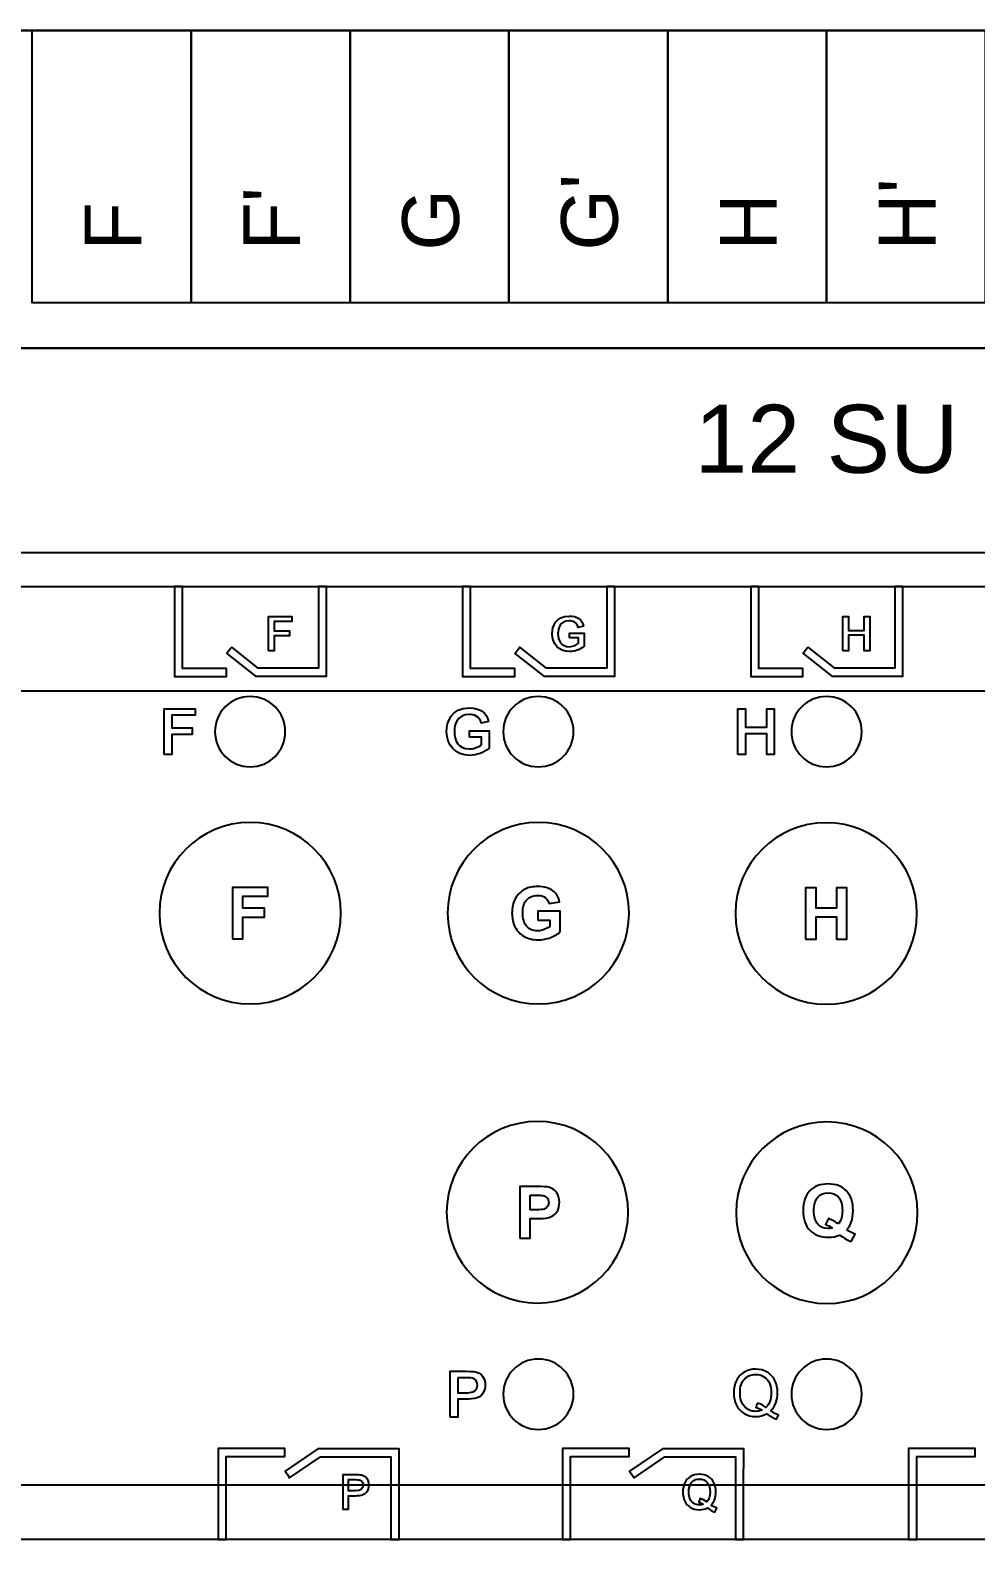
# Model space of a CAD drawing. Header units: millimetres. Extents: x 2151 to 5908, y -441 to 3322.
# Drawn here: x 3274.9 to 3316.6, y 1910.3 to 1977.5 of the extents above; entities that cross this region are included whole.
import ezdxf
from ezdxf.enums import TextEntityAlignment as Align

# ---------------------------------------------------------------- set-up
doc = ezdxf.new("R2010")
doc.units = ezdxf.units.MM
doc.layers.add('2DE_OBJ_Eti-Apparatus', color=7, linetype='Continuous', lineweight=25)
for name, color, linetype in [('Beschriftung', 7, 'Continuous'), ('Gehäuse', 7, 'Continuous'), ('Klemmen', 7, 'Continuous')]:
    doc.layers.add(name, color=color, linetype=linetype)
doc.styles.add('ARIAL', font='arial.ttf')
doc.styles.add('CP_ATTR', font='ARIAL.TTF')
doc.styles.get("Standard").update_dxf_attribs({"font": 'ARIAL.TTF'})

# ---------------------------------------------------------------- blocks, each defined once
blk = doc.blocks.new('2de_eti_9_4352_5ex0yz5')
at = {"linetype": 'Continuous'}
for p, q in [((716, 35), (0, 35)), ((716, 0), (0, 0))]:
    blk.add_line(p, q, dxfattribs=at)
at = {"linetype": 'ByBlock', "style": 'CP_ATTR', "flags": 9}
for tag, p in [('CURRENT', (0, 5)), ('LINK', (0, 5)), ('CHARACTER', (0, 5)), ('POWER', (0, 5)), ('ORDER-NO', (0, 5)), ('PRODUCT-TYPE', (0, 5)), ('ARTICLE', (0, 5)), ('GROUP', (0, 5)), ('NUMBER', (0, 5)), ('NAME', (0, 5)), ('EL-STATUS', (0, 4.999)), ('FUNCTION', (0, 4.999)), ('ARTICLE-2', (0, 4.999)), ('ARTICLE-1', (0, 4.999)), ('VOLTAGE', (0, 4.999)), ('PRODUCER', (0, 4.999)), ('WEIGHT', (0.001, 5)), ('IP', (0.001, 5)), ('OTHER', (0.001, 5))]:
    blk.add_attdef(tag, text='', height=0.00005, dxfattribs=at).set_placement(p, align=Align.MIDDLE_LEFT)
blk = doc.blocks.new('Gehäuse_12_TE1')
at = {"layer": 'Gehäuse'}
for p, q in [((0, 77), (216, 77)), ((0, 68), (216, 68))]:
    blk.add_line(p, q, dxfattribs=at)
for points in [[(0, 0), (216, 0), (216, 91), (0, 91)], [(72, 91), (144, 91), (144, 77), (72, 77)], [(2.5, 66.5), (213.5, 66.5), (213.5, 24.5), (2.5, 24.5)]]:
    blk.add_lwpolyline(points, close=True, dxfattribs=at)
at = {"layer": 'Gehäuse', "insert": (108, 72.986), "char_height": 3, "attachment_point": 5}
blk.add_mtext_dynamic_manual_height_columns('12 SU', width=11.12522, gutter_width=25.4, heights=[0], dxfattribs=at)
blk = doc.blocks.new('*U101')
at = {"layer": 'Klemmen'}
for points in [[(-35, 0), (-28, 0), (-28, -12), (-35, -12)], [(-28, 0), (-21, 0), (-21, -12), (-28, -12)], [(-21, 0), (-14, 0), (-14, -12), (-21, -12)], [(-14, 0), (-7, 0), (-7, -12), (-14, -12)], [(-7, 0), (0, 0), (0, -12), (-7, -12)], [(0, 0), (7, 0), (7, -12), (0, -12)], [(7, 0), (14, 0), (14, -12), (7, -12)], [(14, 0), (21, 0), (21, -12), (14, -12)], [(21, 0), (28, 0), (28, -12), (21, -12)], [(28, 0), (35, 0), (35, -12), (28, -12)]]:
    blk.add_lwpolyline(points, close=True, dxfattribs=at)
at = {"layer": 'Klemmen', "style": 'ARIAL'}
for tag, p in [('10', (32.8, -9.7)), ('1', (-30.2, -9.7)), ('2', (-23.2, -9.7)), ('3', (-16.2, -9.7)), ('4', (-9.2, -9.7)), ('5', (-2.2, -9.7)), ('6', (4.8, -9.7)), ('7', (11.8, -9.7)), ('8', (18.8, -9.7)), ('9', (25.8, -9.7))]:
    blk.add_attdef(tag, p, '', height=2.5, rotation=90, dxfattribs=at)
blk = doc.blocks.new('AKS-2416.03')
at = {"layer": 'Beschriftung'}
for points, knots in [([(79.2615, 66.5), (79.2615, 66.5), (79.6145, 66.5), (79.6145, 66.5), (79.6145, 66.5), (79.6145, 66.5), (79.6145, 62.8807), (79.6145, 62.8807), (79.6145, 62.8807), (79.6145, 62.8807), (81.5606, 62.8807), (81.5606, 62.8807), (81.5606, 62.8807), (81.5606, 62.8807), (81.5606, 62.5279), (81.5606, 62.5279), (81.5606, 62.5279), (81.5606, 62.5279), (79.2615, 62.5279), (79.2615, 62.5279), (79.2615, 62.5279), (79.2615, 62.5279), (79.2615, 66.5), (79.2615, 66.5)], [0, 0, 0, 0, 0.1428571, 0.1428571, 0.1428571, 0.1428572, 0.2857143, 0.2857143, 0.2857143, 0.2857143, 0.4285714, 0.4285714, 0.4285714, 0.4285714, 0.5714286, 0.5714286, 0.5714286, 0.5714286, 0.7142857, 0.7142857, 0.7142857, 0.7142857, 1, 1, 1, 1]), ([(85.6115, 66.5), (85.6115, 66.5), (85.9645, 66.5), (85.9645, 66.5), (85.9645, 66.5), (85.9645, 66.5), (85.9645, 62.5463), (85.9645, 62.5463), (85.9645, 62.5463), (85.9645, 62.5463), (82.8368, 62.5463), (82.8368, 62.5463), (82.8368, 62.5463), (82.8368, 62.5463), (81.5694, 63.541), (81.5694, 63.541), (81.5694, 63.541), (81.5694, 63.541), (81.7872, 63.818), (81.7872, 63.818), (81.7872, 63.818), (81.7872, 63.818), (82.958, 62.8991), (82.958, 62.8991), (82.958, 62.8991), (82.958, 62.8991), (85.6115, 62.8991), (85.6115, 62.8991), (85.6115, 62.8991), (85.6115, 62.8991), (85.6115, 66.5), (85.6115, 66.5)], [0, 0, 0, 0, 0.1111111, 0.1111111, 0.1111111, 0.1111111, 0.2222222, 0.2222222, 0.2222222, 0.2222222, 0.3333333, 0.3333333, 0.3333333, 0.3333333, 0.4444444, 0.4444444, 0.4444444, 0.4444445, 0.5555556, 0.5555556, 0.5555556, 0.5555556, 0.6666667, 0.6666667, 0.6666667, 0.6666667, 0.7777778, 0.7777778, 0.7777778, 0.7777778, 1, 1, 1, 1]), ([(91.961, 66.5), (91.961, 66.5), (92.314, 66.5), (92.314, 66.5), (92.314, 66.5), (92.314, 66.5), (92.314, 62.8807), (92.314, 62.8807), (92.314, 62.8807), (92.314, 62.8807), (94.2601, 62.8807), (94.2601, 62.8807), (94.2601, 62.8807), (94.2601, 62.8807), (94.2601, 62.5279), (94.2601, 62.5279), (94.2601, 62.5279), (94.2601, 62.5279), (91.961, 62.5279), (91.961, 62.5279), (91.961, 62.5279), (91.961, 62.5279), (91.961, 66.5), (91.961, 66.5)], [0, 0, 0, 0, 0.1428571, 0.1428571, 0.1428571, 0.1428572, 0.2857143, 0.2857143, 0.2857143, 0.2857143, 0.4285714, 0.4285714, 0.4285714, 0.4285714, 0.5714286, 0.5714286, 0.5714286, 0.5714286, 0.7142857, 0.7142857, 0.7142857, 0.7142857, 1, 1, 1, 1]), ([(98.311, 66.5), (98.311, 66.5), (98.664, 66.5), (98.664, 66.5), (98.664, 66.5), (98.664, 66.5), (98.664, 62.5463), (98.664, 62.5463), (98.664, 62.5463), (98.664, 62.5463), (95.5363, 62.5463), (95.5363, 62.5463), (95.5363, 62.5463), (95.5363, 62.5463), (94.2689, 63.541), (94.2689, 63.541), (94.2689, 63.541), (94.2689, 63.541), (94.4867, 63.818), (94.4867, 63.818), (94.4867, 63.818), (94.4867, 63.818), (95.6575, 62.8991), (95.6575, 62.8991), (95.6575, 62.8991), (95.6575, 62.8991), (98.311, 62.8991), (98.311, 62.8991), (98.311, 62.8991), (98.311, 62.8991), (98.311, 66.5), (98.311, 66.5)], [0, 0, 0, 0, 0.1111111, 0.1111111, 0.1111111, 0.1111111, 0.2222222, 0.2222222, 0.2222222, 0.2222222, 0.3333333, 0.3333333, 0.3333333, 0.3333333, 0.4444444, 0.4444444, 0.4444444, 0.4444445, 0.5555556, 0.5555556, 0.5555556, 0.5555556, 0.6666667, 0.6666667, 0.6666667, 0.6666667, 0.7777778, 0.7777778, 0.7777778, 0.7777778, 1, 1, 1, 1]), ([(104.6602, 66.5), (104.6602, 66.5), (105.0132, 66.5), (105.0132, 66.5), (105.0132, 66.5), (105.0132, 66.5), (105.0132, 62.8807), (105.0132, 62.8807), (105.0132, 62.8807), (105.0132, 62.8807), (106.9593, 62.8807), (106.9593, 62.8807), (106.9593, 62.8807), (106.9593, 62.8807), (106.9593, 62.5279), (106.9593, 62.5279), (106.9593, 62.5279), (106.9593, 62.5279), (104.6602, 62.5279), (104.6602, 62.5279), (104.6602, 62.5279), (104.6602, 62.5279), (104.6602, 66.5), (104.6602, 66.5)], [0, 0, 0, 0, 0.1428571, 0.1428571, 0.1428571, 0.1428572, 0.2857143, 0.2857143, 0.2857143, 0.2857143, 0.4285714, 0.4285714, 0.4285714, 0.4285714, 0.5714286, 0.5714286, 0.5714286, 0.5714286, 0.7142857, 0.7142857, 0.7142857, 0.7142857, 1, 1, 1, 1]), ([(111.0102, 66.5), (111.0102, 66.5), (111.3632, 66.5), (111.3632, 66.5), (111.3632, 66.5), (111.3632, 66.5), (111.3632, 62.5463), (111.3632, 62.5463), (111.3632, 62.5463), (111.3632, 62.5463), (108.2355, 62.5463), (108.2355, 62.5463), (108.2355, 62.5463), (108.2355, 62.5463), (106.9681, 63.541), (106.9681, 63.541), (106.9681, 63.541), (106.9681, 63.541), (107.1859, 63.818), (107.1859, 63.818), (107.1859, 63.818), (107.1859, 63.818), (108.3567, 62.8991), (108.3567, 62.8991), (108.3567, 62.8991), (108.3567, 62.8991), (111.0102, 62.8991), (111.0102, 62.8991), (111.0102, 62.8991), (111.0102, 62.8991), (111.0102, 66.5), (111.0102, 66.5)], [0, 0, 0, 0, 0.1111111, 0.1111111, 0.1111111, 0.1111111, 0.2222222, 0.2222222, 0.2222222, 0.2222222, 0.3333333, 0.3333333, 0.3333333, 0.3333333, 0.4444444, 0.4444444, 0.4444444, 0.4444445, 0.5555556, 0.5555556, 0.5555556, 0.5555556, 0.6666667, 0.6666667, 0.6666667, 0.6666667, 0.7777778, 0.7777778, 0.7777778, 0.7777778, 1, 1, 1, 1]), ([(83.403, 63.6564), (83.403, 63.6564), (83.6527, 63.6564), (83.6527, 63.6564), (83.6527, 63.6564), (83.6527, 63.6564), (83.6527, 64.3252), (83.6527, 64.3252), (83.6527, 64.3252), (83.6527, 64.3252), (84.328, 64.3252), (84.328, 64.3252), (84.328, 64.3252), (84.328, 64.3252), (84.328, 64.539), (84.328, 64.539), (84.328, 64.539), (84.328, 64.539), (83.6527, 64.539), (83.6527, 64.539), (83.6527, 64.539), (83.6527, 64.539), (83.6527, 64.9581), (83.6527, 64.9581), (83.6527, 64.9581), (83.6527, 64.9581), (84.4338, 64.9581), (84.4338, 64.9581), (84.4338, 64.9581), (84.4338, 64.9581), (84.4338, 65.1719), (84.4338, 65.1719), (84.4338, 65.1719), (84.4338, 65.1719), (83.403, 65.1719), (83.403, 65.1719), (83.403, 65.1719), (83.403, 65.1719), (83.403, 63.6564), (83.403, 63.6564)], [0, 0, 0, 0, 0.0909091, 0.0909091, 0.0909091, 0.0909091, 0.1818182, 0.1818182, 0.1818182, 0.1818182, 0.2727273, 0.2727273, 0.2727273, 0.2727273, 0.3636364, 0.3636364, 0.3636364, 0.3636364, 0.4545455, 0.4545455, 0.4545455, 0.4545455, 0.5454545, 0.5454545, 0.5454545, 0.5454546, 0.6363636, 0.6363636, 0.6363636, 0.6363636, 0.7272727, 0.7272727, 0.7272727, 0.7272727, 0.8181818, 0.8181818, 0.8181818, 0.8181818, 1, 1, 1, 1]), ([(96.6653, 64.2323), (96.6653, 64.2323), (97.0654, 64.2323), (97.0654, 64.2323), (97.0654, 64.2323), (97.0654, 64.2323), (97.0654, 63.9931), (97.0654, 63.9931), (97.0654, 63.9931), (97.0209, 63.9465), (96.8579, 63.8449), (96.6611, 63.8449), (96.6611, 63.8449), (96.3034, 63.8449), (96.1637, 64.1074), (96.1637, 64.4355), (96.1637, 64.4355), (96.1637, 64.6451), (96.2547, 64.9837), (96.659, 64.9837), (96.659, 64.9837), (96.805, 64.9837), (96.9892, 64.9329), (97.0548, 64.698), (97.0548, 64.698), (97.0548, 64.698), (97.294, 64.7509), (97.294, 64.7509), (97.294, 64.7509), (97.2241, 65.0493), (97.0104, 65.1975), (96.659, 65.1975), (96.659, 65.1975), (96.0684, 65.1975), (95.9076, 64.7318), (95.9076, 64.4122), (95.9076, 64.4122), (95.9076, 63.9614), (96.1912, 63.6308), (96.6717, 63.6308), (96.6717, 63.6308), (96.9066, 63.6308), (97.1352, 63.7158), (97.3152, 63.8661), (97.3152, 63.8661), (97.3152, 63.8661), (97.3152, 64.4461), (97.3152, 64.4461), (97.3152, 64.4461), (97.3152, 64.4461), (96.6653, 64.4461), (96.6653, 64.4461), (96.6653, 64.4461), (96.6653, 64.4461), (96.6653, 64.2323), (96.6653, 64.2323)], [0, 0, 0, 0, 0.0666667, 0.0666667, 0.0666667, 0.0666667, 0.1333333, 0.1333333, 0.1333333, 0.1333333, 0.2, 0.2, 0.2, 0.2, 0.2666667, 0.2666667, 0.2666667, 0.2666667, 0.3333333, 0.3333333, 0.3333333, 0.3333333, 0.4, 0.4, 0.4, 0.4, 0.4666667, 0.4666667, 0.4666667, 0.4666667, 0.5333333, 0.5333333, 0.5333333, 0.5333333, 0.6, 0.6, 0.6, 0.6, 0.6666667, 0.6666667, 0.6666667, 0.6666667, 0.7333333, 0.7333333, 0.7333333, 0.7333333, 0.8, 0.8, 0.8, 0.8, 0.8666667, 0.8666667, 0.8666667, 0.8666667, 1, 1, 1, 1]), ([(108.7124, 63.6564), (108.7124, 63.6564), (108.9621, 63.6564), (108.9621, 63.6564), (108.9621, 63.6564), (108.9621, 63.6564), (108.9621, 64.3464), (108.9621, 64.3464), (108.9621, 64.3464), (108.9621, 64.3464), (109.6628, 64.3464), (109.6628, 64.3464), (109.6628, 64.3464), (109.6628, 64.3464), (109.6628, 63.6564), (109.6628, 63.6564), (109.6628, 63.6564), (109.6628, 63.6564), (109.9125, 63.6564), (109.9125, 63.6564), (109.9125, 63.6564), (109.9125, 63.6564), (109.9125, 65.1719), (109.9125, 65.1719), (109.9125, 65.1719), (109.9125, 65.1719), (109.6628, 65.1719), (109.6628, 65.1719), (109.6628, 65.1719), (109.6628, 65.1719), (109.6628, 64.5602), (109.6628, 64.5602), (109.6628, 64.5602), (109.6628, 64.5602), (108.9621, 64.5602), (108.9621, 64.5602), (108.9621, 64.5602), (108.9621, 64.5602), (108.9621, 65.1719), (108.9621, 65.1719), (108.9621, 65.1719), (108.9621, 65.1719), (108.7124, 65.1719), (108.7124, 65.1719), (108.7124, 65.1719), (108.7124, 65.1719), (108.7124, 63.6564), (108.7124, 63.6564)], [0, 0, 0, 0, 0.0769231, 0.0769231, 0.0769231, 0.0769231, 0.1538462, 0.1538462, 0.1538462, 0.1538462, 0.2307692, 0.2307692, 0.2307692, 0.2307692, 0.3076923, 0.3076923, 0.3076923, 0.3076923, 0.3846154, 0.3846154, 0.3846154, 0.3846154, 0.4615385, 0.4615385, 0.4615385, 0.4615385, 0.5384615, 0.5384615, 0.5384615, 0.5384615, 0.6153846, 0.6153846, 0.6153846, 0.6153846, 0.6923077, 0.6923077, 0.6923077, 0.6923077, 0.7692308, 0.7692308, 0.7692308, 0.7692308, 0.8461538, 0.8461538, 0.8461538, 0.8461539, 1, 1, 1, 1]), ([(82.599, 61.6505), (83.4548, 61.6505), (84.149, 60.9564), (84.149, 60.1005), (84.149, 60.1005), (84.149, 59.2446), (83.4548, 58.5505), (82.599, 58.5505), (82.599, 58.5505), (81.7432, 58.5505), (81.049, 59.2446), (81.049, 60.1005), (81.049, 60.1005), (81.049, 60.9564), (81.7432, 61.6505), (82.599, 61.6505)], [0, 0, 0, 0, 0.2, 0.2, 0.2, 0.2, 0.4, 0.4, 0.4, 0.4, 0.6, 0.6, 0.6, 0.6, 1, 1, 1, 1]), ([(95.299, 61.6505), (96.1548, 61.6505), (96.849, 60.9564), (96.849, 60.1005), (96.849, 60.1005), (96.849, 59.2446), (96.1548, 58.5505), (95.299, 58.5505), (95.299, 58.5505), (94.4432, 58.5505), (93.749, 59.2446), (93.749, 60.1005), (93.749, 60.1005), (93.749, 60.9564), (94.4432, 61.6505), (95.299, 61.6505)], [0, 0, 0, 0, 0.2, 0.2, 0.2, 0.2, 0.4, 0.4, 0.4, 0.4, 0.6, 0.6, 0.6, 0.6, 1, 1, 1, 1]), ([(108, 61.6505), (108.8558, 61.6505), (109.55, 60.9564), (109.55, 60.1005), (109.55, 60.1005), (109.55, 59.2446), (108.8558, 58.5505), (108, 58.5505), (108, 58.5505), (107.1442, 58.5505), (106.45, 59.2446), (106.45, 60.1005), (106.45, 60.1005), (106.45, 60.9564), (107.1442, 61.6505), (108, 61.6505)], [0, 0, 0, 0, 0.2, 0.2, 0.2, 0.2, 0.4, 0.4, 0.4, 0.4, 0.6, 0.6, 0.6, 0.6, 1, 1, 1, 1]), ([(78.8078, 59.0901), (78.8078, 59.0901), (79.1408, 59.0901), (79.1408, 59.0901), (79.1408, 59.0901), (79.1408, 59.0901), (79.1408, 59.9819), (79.1408, 59.9819), (79.1408, 59.9819), (79.1408, 59.9819), (80.0411, 59.9819), (80.0411, 59.9819), (80.0411, 59.9819), (80.0411, 59.9819), (80.0411, 60.2669), (80.0411, 60.2669), (80.0411, 60.2669), (80.0411, 60.2669), (79.1408, 60.2669), (79.1408, 60.2669), (79.1408, 60.2669), (79.1408, 60.2669), (79.1408, 60.8257), (79.1408, 60.8257), (79.1408, 60.8257), (79.1408, 60.8257), (80.1822, 60.8257), (80.1822, 60.8257), (80.1822, 60.8257), (80.1822, 60.8257), (80.1822, 61.1108), (80.1822, 61.1108), (80.1822, 61.1108), (80.1822, 61.1108), (78.8078, 61.1108), (78.8078, 61.1108), (78.8078, 61.1108), (78.8078, 61.1108), (78.8078, 59.0901), (78.8078, 59.0901)], [0, 0, 0, 0, 0.0909091, 0.0909091, 0.0909091, 0.0909091, 0.1818182, 0.1818182, 0.1818182, 0.1818182, 0.2727273, 0.2727273, 0.2727273, 0.2727273, 0.3636364, 0.3636364, 0.3636364, 0.3636364, 0.4545455, 0.4545455, 0.4545455, 0.4545455, 0.5454545, 0.5454545, 0.5454545, 0.5454546, 0.6363636, 0.6363636, 0.6363636, 0.6363636, 0.7272727, 0.7272727, 0.7272727, 0.7272727, 0.8181818, 0.8181818, 0.8181818, 0.8181818, 1, 1, 1, 1]), ([(92.267, 59.858), (92.267, 59.858), (92.8004, 59.858), (92.8004, 59.858), (92.8004, 59.858), (92.8004, 59.858), (92.8004, 59.5391), (92.8004, 59.5391), (92.8004, 59.5391), (92.7411, 59.477), (92.5238, 59.3415), (92.2613, 59.3415), (92.2613, 59.3415), (91.7844, 59.3415), (91.5981, 59.6915), (91.5981, 60.1289), (91.5981, 60.1289), (91.5981, 60.4083), (91.7195, 60.8599), (92.2585, 60.8599), (92.2585, 60.8599), (92.4532, 60.8599), (92.6988, 60.7922), (92.7863, 60.4789), (92.7863, 60.4789), (92.7863, 60.4789), (93.1052, 60.5494), (93.1052, 60.5494), (93.1052, 60.5494), (93.012, 60.9474), (92.727, 61.1449), (92.2585, 61.1449), (92.2585, 61.1449), (91.4711, 61.1449), (91.2566, 60.524), (91.2566, 60.0979), (91.2566, 60.0979), (91.2566, 59.4968), (91.6348, 59.056), (92.2754, 59.056), (92.2754, 59.056), (92.5887, 59.056), (92.8935, 59.1694), (93.1334, 59.3698), (93.1334, 59.3698), (93.1334, 59.3698), (93.1334, 60.1431), (93.1334, 60.1431), (93.1334, 60.1431), (93.1334, 60.1431), (92.267, 60.1431), (92.267, 60.1431), (92.267, 60.1431), (92.267, 60.1431), (92.267, 59.858), (92.267, 59.858)], [0, 0, 0, 0, 0.0666667, 0.0666667, 0.0666667, 0.0666667, 0.1333333, 0.1333333, 0.1333333, 0.1333333, 0.2, 0.2, 0.2, 0.2, 0.2666667, 0.2666667, 0.2666667, 0.2666667, 0.3333333, 0.3333333, 0.3333333, 0.3333333, 0.4, 0.4, 0.4, 0.4, 0.4666667, 0.4666667, 0.4666667, 0.4666667, 0.5333333, 0.5333333, 0.5333333, 0.5333333, 0.6, 0.6, 0.6, 0.6, 0.6666667, 0.6666667, 0.6666667, 0.6666667, 0.7333333, 0.7333333, 0.7333333, 0.7333333, 0.8, 0.8, 0.8, 0.8, 0.8666667, 0.8666667, 0.8666667, 0.8666667, 1, 1, 1, 1]), ([(104.0949, 59.0901), (104.0949, 59.0901), (104.4279, 59.0901), (104.4279, 59.0901), (104.4279, 59.0901), (104.4279, 59.0901), (104.4279, 60.0101), (104.4279, 60.0101), (104.4279, 60.0101), (104.4279, 60.0101), (105.3621, 60.0101), (105.3621, 60.0101), (105.3621, 60.0101), (105.3621, 60.0101), (105.3621, 59.0901), (105.3621, 59.0901), (105.3621, 59.0901), (105.3621, 59.0901), (105.6951, 59.0901), (105.6951, 59.0901), (105.6951, 59.0901), (105.6951, 59.0901), (105.6951, 61.1108), (105.6951, 61.1108), (105.6951, 61.1108), (105.6951, 61.1108), (105.3621, 61.1108), (105.3621, 61.1108), (105.3621, 61.1108), (105.3621, 61.1108), (105.3621, 60.2951), (105.3621, 60.2951), (105.3621, 60.2951), (105.3621, 60.2951), (104.4279, 60.2951), (104.4279, 60.2951), (104.4279, 60.2951), (104.4279, 60.2951), (104.4279, 61.1108), (104.4279, 61.1108), (104.4279, 61.1108), (104.4279, 61.1108), (104.0949, 61.1108), (104.0949, 61.1108), (104.0949, 61.1108), (104.0949, 61.1108), (104.0949, 59.0901), (104.0949, 59.0901)], [0, 0, 0, 0, 0.0769231, 0.0769231, 0.0769231, 0.0769231, 0.1538462, 0.1538462, 0.1538462, 0.1538462, 0.2307692, 0.2307692, 0.2307692, 0.2307692, 0.3076923, 0.3076923, 0.3076923, 0.3076923, 0.3846154, 0.3846154, 0.3846154, 0.3846154, 0.4615385, 0.4615385, 0.4615385, 0.4615385, 0.5384615, 0.5384615, 0.5384615, 0.5384615, 0.6153846, 0.6153846, 0.6153846, 0.6153846, 0.6923077, 0.6923077, 0.6923077, 0.6923077, 0.7692308, 0.7692308, 0.7692308, 0.7692308, 0.8461538, 0.8461538, 0.8461538, 0.8461539, 1, 1, 1, 1]), ([(82.5989, 56.1006), (84.8078, 56.1006), (86.599, 54.3093), (86.599, 52.1007), (86.599, 52.1007), (86.599, 49.8919), (84.8078, 48.1006), (82.5989, 48.1006), (82.5989, 48.1006), (80.3902, 48.1006), (78.599, 49.8919), (78.599, 52.1007), (78.599, 52.1007), (78.599, 54.3093), (80.3902, 56.1006), (82.5989, 56.1006)], [0, 0, 0, 0, 0.2, 0.2, 0.2, 0.2, 0.4, 0.4, 0.4, 0.4, 0.6, 0.6, 0.6, 0.6, 1, 1, 1, 1]), ([(95.2989, 56.1006), (97.5078, 56.1006), (99.299, 54.3093), (99.299, 52.1007), (99.299, 52.1007), (99.299, 49.8919), (97.5078, 48.1006), (95.2989, 48.1006), (95.2989, 48.1006), (93.0902, 48.1006), (91.299, 49.8919), (91.299, 52.1007), (91.299, 52.1007), (91.299, 54.3093), (93.0902, 56.1006), (95.2989, 56.1006)], [0, 0, 0, 0, 0.2, 0.2, 0.2, 0.2, 0.4, 0.4, 0.4, 0.4, 0.6, 0.6, 0.6, 0.6, 1, 1, 1, 1]), ([(107.9843, 56.0854), (110.1932, 56.0854), (111.9844, 54.2941), (111.9844, 52.0855), (111.9844, 52.0855), (111.9844, 49.8767), (110.1932, 48.0854), (107.9843, 48.0854), (107.9843, 48.0854), (105.7756, 48.0854), (103.9844, 49.8767), (103.9844, 52.0855), (103.9844, 52.0855), (103.9844, 54.2941), (105.7756, 56.0854), (107.9843, 56.0854)], [0, 0, 0, 0, 0.2, 0.2, 0.2, 0.2, 0.4, 0.4, 0.4, 0.4, 0.6, 0.6, 0.6, 0.6, 1, 1, 1, 1]), ([(81.8198, 50.9642), (81.8198, 50.9642), (81.8198, 53.237), (81.8198, 53.237), (81.8198, 53.237), (81.8198, 53.237), (83.3782, 53.237), (83.3782, 53.237), (83.3782, 53.237), (83.3782, 53.237), (83.3782, 52.8523), (83.3782, 52.8523), (83.3782, 52.8523), (83.3782, 52.8523), (82.2791, 52.8523), (82.2791, 52.8523), (82.2791, 52.8523), (82.2791, 52.8523), (82.2791, 52.3146), (82.2791, 52.3146), (82.2791, 52.3146), (82.2791, 52.3146), (83.2279, 52.3146), (83.2279, 52.3146), (83.2279, 52.3146), (83.2279, 52.3146), (83.2279, 51.9299), (83.2279, 51.9299), (83.2279, 51.9299), (83.2279, 51.9299), (82.2791, 51.9299), (82.2791, 51.9299), (82.2791, 51.9299), (82.2791, 51.9299), (82.2791, 50.9642), (82.2791, 50.9642), (82.2791, 50.9642), (82.2791, 50.9642), (81.8198, 50.9642), (81.8198, 50.9642)], [0, 0, 0, 0, 0.0909091, 0.0909091, 0.0909091, 0.0909091, 0.1818182, 0.1818182, 0.1818182, 0.1818182, 0.2727273, 0.2727273, 0.2727273, 0.2727273, 0.3636364, 0.3636364, 0.3636364, 0.3636364, 0.4545455, 0.4545455, 0.4545455, 0.4545455, 0.5454545, 0.5454545, 0.5454545, 0.5454546, 0.6363636, 0.6363636, 0.6363636, 0.6363636, 0.7272727, 0.7272727, 0.7272727, 0.7272727, 0.8181818, 0.8181818, 0.8181818, 0.8181818, 1, 1, 1, 1]), ([(95.2724, 51.7998), (95.2724, 51.7998), (95.2724, 52.1829), (95.2724, 52.1829), (95.2724, 52.1829), (95.2724, 52.1829), (96.2614, 52.1829), (96.2614, 52.1829), (96.2614, 52.1829), (96.2614, 52.1829), (96.2614, 51.2775), (96.2614, 51.2775), (96.2614, 51.2775), (96.1651, 51.1843), (96.026, 51.1023), (95.8434, 51.0314), (95.8434, 51.0314), (95.6608, 50.961), (95.4762, 50.9256), (95.2894, 50.9256), (95.2894, 50.9256), (95.0518, 50.9256), (94.8443, 50.9753), (94.6676, 51.0748), (94.6676, 51.0748), (94.4908, 51.1748), (94.358, 51.3172), (94.2691, 51.5029), (94.2691, 51.5029), (94.1802, 51.6886), (94.1358, 51.8902), (94.1358, 52.1083), (94.1358, 52.1083), (94.1358, 52.3448), (94.1855, 52.5554), (94.2845, 52.7396), (94.2845, 52.7396), (94.384, 52.9232), (94.5289, 53.0645), (94.7205, 53.1624), (94.7205, 53.1624), (94.866, 53.238), (95.0475, 53.2756), (95.2645, 53.2756), (95.2645, 53.2756), (95.5465, 53.2756), (95.7672, 53.2163), (95.9254, 53.0983), (95.9254, 53.0983), (96.0842, 52.9798), (96.1863, 52.8163), (96.2318, 52.6073), (96.2318, 52.6073), (96.2318, 52.6073), (95.7762, 52.5221), (95.7762, 52.5221), (95.7762, 52.5221), (95.7439, 52.6337), (95.6836, 52.7221), (95.5952, 52.7867), (95.5952, 52.7867), (95.5068, 52.8512), (95.3968, 52.8835), (95.2645, 52.8835), (95.2645, 52.8835), (95.0639, 52.8835), (94.9047, 52.82), (94.7861, 52.693), (94.7861, 52.693), (94.6676, 52.5655), (94.6088, 52.3771), (94.6088, 52.1268), (94.6088, 52.1268), (94.6088, 51.8574), (94.6686, 51.6548), (94.7888, 51.5198), (94.7888, 51.5198), (94.9084, 51.3849), (95.0655, 51.3177), (95.2597, 51.3177), (95.2597, 51.3177), (95.356, 51.3177), (95.4523, 51.3367), (95.5492, 51.3743), (95.5492, 51.3743), (95.6455, 51.4119), (95.7286, 51.4579), (95.7979, 51.5114), (95.7979, 51.5114), (95.7979, 51.5114), (95.7979, 51.7998), (95.7979, 51.7998), (95.7979, 51.7998), (95.7979, 51.7998), (95.2724, 51.7998), (95.2724, 51.7998)], [0, 0, 0, 0, 0.04, 0.04, 0.04, 0.04, 0.08, 0.08, 0.08, 0.08, 0.12, 0.12, 0.12, 0.12, 0.16, 0.16, 0.16, 0.16, 0.2, 0.2, 0.2, 0.2, 0.24, 0.24, 0.24, 0.24, 0.28, 0.28, 0.28, 0.28, 0.32, 0.32, 0.32, 0.32, 0.36, 0.36, 0.36, 0.36, 0.4, 0.4, 0.4, 0.4, 0.44, 0.44, 0.44, 0.44, 0.48, 0.48, 0.48, 0.48, 0.52, 0.52, 0.52, 0.52, 0.56, 0.56, 0.56, 0.56, 0.6, 0.6, 0.6, 0.6, 0.64, 0.64, 0.64, 0.64, 0.68, 0.68, 0.68, 0.68, 0.72, 0.72, 0.72, 0.72, 0.76, 0.76, 0.76, 0.76, 0.8, 0.8, 0.8, 0.8, 0.84, 0.84, 0.84, 0.84, 0.88, 0.88, 0.88, 0.88, 0.92, 0.92, 0.92, 0.92, 1, 1, 1, 1]), ([(107.0758, 50.949), (107.0758, 50.949), (107.0758, 53.2218), (107.0758, 53.2218), (107.0758, 53.2218), (107.0758, 53.2218), (107.5351, 53.2218), (107.5351, 53.2218), (107.5351, 53.2218), (107.5351, 53.2218), (107.5351, 52.3275), (107.5351, 52.3275), (107.5351, 52.3275), (107.5351, 52.3275), (108.4342, 52.3275), (108.4342, 52.3275), (108.4342, 52.3275), (108.4342, 52.3275), (108.4342, 53.2218), (108.4342, 53.2218), (108.4342, 53.2218), (108.4342, 53.2218), (108.893, 53.2218), (108.893, 53.2218), (108.893, 53.2218), (108.893, 53.2218), (108.893, 50.949), (108.893, 50.949), (108.893, 50.949), (108.893, 50.949), (108.4342, 50.949), (108.4342, 50.949), (108.4342, 50.949), (108.4342, 50.949), (108.4342, 51.9428), (108.4342, 51.9428), (108.4342, 51.9428), (108.4342, 51.9428), (107.5351, 51.9428), (107.5351, 51.9428), (107.5351, 51.9428), (107.5351, 51.9428), (107.5351, 50.949), (107.5351, 50.949), (107.5351, 50.949), (107.5351, 50.949), (107.0758, 50.949), (107.0758, 50.949)], [0, 0, 0, 0, 0.0769231, 0.0769231, 0.0769231, 0.0769231, 0.1538462, 0.1538462, 0.1538462, 0.1538462, 0.2307692, 0.2307692, 0.2307692, 0.2307692, 0.3076923, 0.3076923, 0.3076923, 0.3076923, 0.3846154, 0.3846154, 0.3846154, 0.3846154, 0.4615385, 0.4615385, 0.4615385, 0.4615385, 0.5384615, 0.5384615, 0.5384615, 0.5384615, 0.6153846, 0.6153846, 0.6153846, 0.6153846, 0.6923077, 0.6923077, 0.6923077, 0.6923077, 0.7692308, 0.7692308, 0.7692308, 0.7692308, 0.8461538, 0.8461538, 0.8461538, 0.8461539, 1, 1, 1, 1]), ([(95.2567, 34.9193), (93.0478, 34.9193), (91.2566, 36.7106), (91.2566, 38.9192), (91.2566, 38.9192), (91.2566, 41.128), (93.0478, 42.9193), (95.2567, 42.9193), (95.2567, 42.9193), (97.4654, 42.9193), (99.2566, 41.128), (99.2566, 38.9192), (99.2566, 38.9192), (99.2566, 36.7106), (97.4654, 34.9193), (95.2567, 34.9193)], [0, 0, 0, 0, 0.2, 0.2, 0.2, 0.2, 0.4, 0.4, 0.4, 0.4, 0.6, 0.6, 0.6, 0.6, 1, 1, 1, 1]), ([(108.0107, 34.9005), (105.8018, 34.9005), (104.0106, 36.6918), (104.0106, 38.9004), (104.0106, 38.9004), (104.0106, 41.1092), (105.8018, 42.9005), (108.0107, 42.9005), (108.0107, 42.9005), (110.2194, 42.9005), (112.0106, 41.1092), (112.0106, 38.9004), (112.0106, 38.9004), (112.0106, 36.6918), (110.2194, 34.9005), (108.0107, 34.9005)], [0, 0, 0, 0, 0.2, 0.2, 0.2, 0.2, 0.4, 0.4, 0.4, 0.4, 0.6, 0.6, 0.6, 0.6, 1, 1, 1, 1]), ([(94.4857, 37.7829), (94.4857, 37.7829), (94.4857, 40.0557), (94.4857, 40.0557), (94.4857, 40.0557), (94.4857, 40.0557), (95.2218, 40.0557), (95.2218, 40.0557), (95.2218, 40.0557), (95.5007, 40.0557), (95.6827, 40.044), (95.7674, 40.0213), (95.7674, 40.0213), (95.8976, 39.9874), (96.0071, 39.9133), (96.0949, 39.799), (96.0949, 39.799), (96.1828, 39.6847), (96.2267, 39.5371), (96.2267, 39.3566), (96.2267, 39.3566), (96.2267, 39.2169), (96.2013, 39.0995), (96.1505, 39.0047), (96.1505, 39.0047), (96.0997, 38.9095), (96.0357, 38.8349), (95.9574, 38.7804), (95.9574, 38.7804), (95.8796, 38.7264), (95.8002, 38.6904), (95.7198, 38.673), (95.7198, 38.673), (95.6102, 38.6513), (95.4515, 38.6402), (95.2435, 38.6402), (95.2435, 38.6402), (95.2435, 38.6402), (94.9445, 38.6402), (94.9445, 38.6402), (94.9445, 38.6402), (94.9445, 38.6402), (94.9445, 37.7829), (94.9445, 37.7829), (94.9445, 37.7829), (94.9445, 37.7829), (94.4857, 37.7829), (94.4857, 37.7829)], [0, 0, 0, 0, 0.0769231, 0.0769231, 0.0769231, 0.0769231, 0.1538462, 0.1538462, 0.1538462, 0.1538462, 0.2307692, 0.2307692, 0.2307692, 0.2307692, 0.3076923, 0.3076923, 0.3076923, 0.3076923, 0.3846154, 0.3846154, 0.3846154, 0.3846154, 0.4615385, 0.4615385, 0.4615385, 0.4615385, 0.5384615, 0.5384615, 0.5384615, 0.5384615, 0.6153846, 0.6153846, 0.6153846, 0.6153846, 0.6923077, 0.6923077, 0.6923077, 0.6923077, 0.7692308, 0.7692308, 0.7692308, 0.7692308, 0.8461538, 0.8461538, 0.8461538, 0.8461539, 1, 1, 1, 1]), ([(108.8883, 38.1472), (109.0005, 38.0668), (109.1232, 38.0022), (109.2555, 37.9551), (109.2555, 37.9551), (109.2555, 37.9551), (109.0867, 37.6307), (109.0867, 37.6307), (109.0867, 37.6307), (109.0174, 37.6514), (108.9497, 37.6799), (108.8835, 37.7159), (108.8835, 37.7159), (108.8687, 37.7233), (108.7671, 37.7905), (108.5782, 37.9175), (108.5782, 37.9175), (108.429, 37.8524), (108.2644, 37.8202), (108.0834, 37.8202), (108.0834, 37.8202), (107.7342, 37.8202), (107.4606, 37.9228), (107.2627, 38.1287), (107.2627, 38.1287), (107.0648, 38.334), (106.9658, 38.6229), (106.9658, 38.9949), (106.9658, 38.9949), (106.9658, 39.3664), (107.0648, 39.6548), (107.2632, 39.8612), (107.2632, 39.8612), (107.4616, 40.067), (107.731, 40.1702), (108.0712, 40.1702), (108.0712, 40.1702), (108.4078, 40.1702), (108.675, 40.067), (108.8724, 39.8612), (108.8724, 39.8612), (109.0698, 39.6548), (109.1687, 39.3664), (109.1687, 38.9949), (109.1687, 38.9949), (109.1687, 38.7986), (109.1412, 38.6261), (109.0867, 38.4774), (109.0867, 38.4774), (109.0449, 38.3636), (108.9788, 38.2536), (108.8883, 38.1472)], [0, 0, 0, 0, 0.0714286, 0.0714286, 0.0714286, 0.0714286, 0.1428571, 0.1428571, 0.1428571, 0.1428572, 0.2142857, 0.2142857, 0.2142857, 0.2142857, 0.2857143, 0.2857143, 0.2857143, 0.2857143, 0.3571429, 0.3571429, 0.3571429, 0.3571429, 0.4285714, 0.4285714, 0.4285714, 0.4285714, 0.5, 0.5, 0.5, 0.5, 0.5714286, 0.5714286, 0.5714286, 0.5714286, 0.6428571, 0.6428571, 0.6428571, 0.6428572, 0.7142857, 0.7142857, 0.7142857, 0.7142857, 0.7857143, 0.7857143, 0.7857143, 0.7857143, 0.8571429, 0.8571429, 0.8571429, 0.8571429, 1, 1, 1, 1]), ([(108.5189, 38.406), (108.5782, 38.4753), (108.6221, 38.5589), (108.6517, 38.6573), (108.6517, 38.6573), (108.6808, 38.7552), (108.6957, 38.8679), (108.6957, 38.9949), (108.6957, 38.9949), (108.6957, 39.2579), (108.638, 39.4537), (108.5221, 39.5834), (108.5221, 39.5834), (108.4062, 39.713), (108.2549, 39.7781), (108.0681, 39.7781), (108.0681, 39.7781), (107.8807, 39.7781), (107.7294, 39.713), (107.613, 39.5828), (107.613, 39.5828), (107.4966, 39.4527), (107.4384, 39.2569), (107.4384, 38.9949), (107.4384, 38.9949), (107.4384, 38.7298), (107.4966, 38.5308), (107.613, 38.3991), (107.613, 38.3991), (107.7294, 38.2673), (107.876, 38.2012), (108.0538, 38.2012), (108.0538, 38.2012), (108.1199, 38.2012), (108.1829, 38.2123), (108.2416, 38.234), (108.2416, 38.234), (108.1485, 38.2948), (108.0538, 38.3425), (107.958, 38.3769), (107.958, 38.3769), (107.958, 38.3769), (108.0866, 38.6388), (108.0866, 38.6388), (108.0866, 38.6388), (108.2374, 38.5869), (108.3819, 38.5097), (108.5189, 38.406)], [0, 0, 0, 0, 0.0769231, 0.0769231, 0.0769231, 0.0769231, 0.1538462, 0.1538462, 0.1538462, 0.1538462, 0.2307692, 0.2307692, 0.2307692, 0.2307692, 0.3076923, 0.3076923, 0.3076923, 0.3076923, 0.3846154, 0.3846154, 0.3846154, 0.3846154, 0.4615385, 0.4615385, 0.4615385, 0.4615385, 0.5384615, 0.5384615, 0.5384615, 0.5384615, 0.6153846, 0.6153846, 0.6153846, 0.6153846, 0.6923077, 0.6923077, 0.6923077, 0.6923077, 0.7692308, 0.7692308, 0.7692308, 0.7692308, 0.8461538, 0.8461538, 0.8461538, 0.8461539, 1, 1, 1, 1]), ([(94.9445, 39.671), (94.9445, 39.671), (94.9445, 39.0264), (94.9445, 39.0264), (94.9445, 39.0264), (94.9445, 39.0264), (95.1954, 39.0264), (95.1954, 39.0264), (95.1954, 39.0264), (95.3763, 39.0264), (95.4975, 39.0381), (95.5584, 39.0619), (95.5584, 39.0619), (95.6192, 39.0857), (95.6668, 39.1228), (95.7018, 39.1736), (95.7018, 39.1736), (95.7362, 39.2244), (95.7536, 39.2831), (95.7536, 39.3503), (95.7536, 39.3503), (95.7536, 39.4328), (95.7293, 39.5011), (95.6806, 39.5551), (95.6806, 39.5551), (95.6325, 39.6085), (95.5705, 39.6424), (95.4965, 39.6556), (95.4965, 39.6556), (95.4414, 39.6662), (95.3314, 39.671), (95.1663, 39.671), (95.1663, 39.671), (95.1663, 39.671), (94.9445, 39.671), (94.9445, 39.671)], [0, 0, 0, 0, 0.1, 0.1, 0.1, 0.1, 0.2, 0.2, 0.2, 0.2, 0.3, 0.3, 0.3, 0.3, 0.4, 0.4, 0.4, 0.4, 0.5, 0.5, 0.5, 0.5, 0.6, 0.6, 0.6, 0.6, 0.7, 0.7, 0.7, 0.7, 0.8, 0.8, 0.8, 0.8, 1, 1, 1, 1]), ([(95.299, 29.3505), (94.4432, 29.3505), (93.749, 30.0446), (93.749, 30.9005), (93.749, 30.9005), (93.749, 31.7564), (94.4432, 32.4505), (95.299, 32.4505), (95.299, 32.4505), (96.1548, 32.4505), (96.849, 31.7564), (96.849, 30.9005), (96.849, 30.9005), (96.849, 30.0446), (96.1548, 29.3505), (95.299, 29.3505)], [0, 0, 0, 0, 0.2, 0.2, 0.2, 0.2, 0.4, 0.4, 0.4, 0.4, 0.6, 0.6, 0.6, 0.6, 1, 1, 1, 1]), ([(108, 29.3505), (107.1442, 29.3505), (106.45, 30.0446), (106.45, 30.9005), (106.45, 30.9005), (106.45, 31.7564), (107.1442, 32.4505), (108, 32.4505), (108, 32.4505), (108.8558, 32.4505), (109.55, 31.7564), (109.55, 30.9005), (109.55, 30.9005), (109.55, 30.0446), (108.8558, 29.3505), (108, 29.3505)], [0, 0, 0, 0, 0.2, 0.2, 0.2, 0.2, 0.4, 0.4, 0.4, 0.4, 0.6, 0.6, 0.6, 0.6, 1, 1, 1, 1]), ([(91.4161, 29.89), (91.4161, 29.89), (91.7491, 29.89), (91.7491, 29.89), (91.7491, 29.89), (91.7491, 29.89), (91.7491, 30.683), (91.7491, 30.683), (91.7491, 30.683), (91.7491, 30.683), (92.1499, 30.683), (92.1499, 30.683), (92.1499, 30.683), (92.2345, 30.683), (92.4631, 30.6858), (92.6099, 30.7451), (92.6099, 30.7451), (92.8723, 30.8523), (92.9598, 31.095), (92.9598, 31.3067), (92.9598, 31.3067), (92.9598, 31.3998), (92.9429, 31.6792), (92.6917, 31.8232), (92.6917, 31.8232), (92.5506, 31.905), (92.3756, 31.9107), (92.1273, 31.9107), (92.1273, 31.9107), (92.1273, 31.9107), (91.4161, 31.9107), (91.4161, 31.9107), (91.4161, 31.9107), (91.4161, 31.9107), (91.4161, 29.89), (91.4161, 29.89)], [0, 0, 0, 0, 0.1, 0.1, 0.1, 0.1, 0.2, 0.2, 0.2, 0.2, 0.3, 0.3, 0.3, 0.3, 0.4, 0.4, 0.4, 0.4, 0.5, 0.5, 0.5, 0.5, 0.6, 0.6, 0.6, 0.6, 0.7, 0.7, 0.7, 0.7, 0.8, 0.8, 0.8, 0.8, 1, 1, 1, 1]), ([(91.7491, 31.6256), (91.7491, 31.6256), (92.116, 31.6256), (92.116, 31.6256), (92.116, 31.6256), (92.2853, 31.6256), (92.3728, 31.6256), (92.4688, 31.5776), (92.4688, 31.5776), (92.5619, 31.5297), (92.6155, 31.4168), (92.6155, 31.3039), (92.6155, 31.3039), (92.6155, 30.9737), (92.2853, 30.9681), (92.1301, 30.9681), (92.1301, 30.9681), (92.1301, 30.9681), (91.7491, 30.9681), (91.7491, 30.9681), (91.7491, 30.9681), (91.7491, 30.9681), (91.7491, 31.6256), (91.7491, 31.6256)], [0, 0, 0, 0, 0.1428571, 0.1428571, 0.1428571, 0.1428572, 0.2857143, 0.2857143, 0.2857143, 0.2857143, 0.4285714, 0.4285714, 0.4285714, 0.4285714, 0.5714286, 0.5714286, 0.5714286, 0.5714286, 0.7142857, 0.7142857, 0.7142857, 0.7142857, 1, 1, 1, 1]), ([(105.5351, 30.1682), (105.6597, 30.0826), (105.7745, 30.0205), (105.8799, 29.981), (105.8799, 29.981), (105.8799, 29.981), (105.8004, 29.7948), (105.8004, 29.7948), (105.8004, 29.7948), (105.655, 29.847), (105.5101, 29.9293), (105.3657, 30.0422), (105.3657, 30.0422), (105.2162, 29.9589), (105.0511, 29.9175), (104.8704, 29.9175), (104.8704, 29.9175), (104.6879, 29.9175), (104.5224, 29.9617), (104.3737, 30.0497), (104.3737, 30.0497), (104.2251, 30.1377), (104.1108, 30.2618), (104.0304, 30.4213), (104.0304, 30.4213), (103.9499, 30.5812), (103.91, 30.7609), (103.91, 30.9613), (103.91, 30.9613), (103.91, 31.1602), (103.9504, 31.3413), (104.0313, 31.505), (104.0313, 31.505), (104.1117, 31.6682), (104.227, 31.7924), (104.3761, 31.878), (104.3761, 31.878), (104.5252, 31.9632), (104.6922, 32.006), (104.8766, 32.006), (104.8766, 32.006), (105.0628, 32.006), (105.2307, 31.9617), (105.3803, 31.8733), (105.3803, 31.8733), (105.5299, 31.7844), (105.6442, 31.6607), (105.7227, 31.5013), (105.7227, 31.5013), (105.8013, 31.3423), (105.8403, 31.1626), (105.8403, 30.9627), (105.8403, 30.9627), (105.8403, 30.7962), (105.8149, 30.6471), (105.7641, 30.5144), (105.7641, 30.5144), (105.7138, 30.3818), (105.6371, 30.2665), (105.5351, 30.1682)], [0, 0, 0, 0, 0.0625, 0.0625, 0.0625, 0.0625, 0.125, 0.125, 0.125, 0.125, 0.1875, 0.1875, 0.1875, 0.1875, 0.25, 0.25, 0.25, 0.25, 0.3125, 0.3125, 0.3125, 0.3125, 0.375, 0.375, 0.375, 0.375, 0.4375, 0.4375, 0.4375, 0.4375, 0.5, 0.5, 0.5, 0.5, 0.5625, 0.5625, 0.5625, 0.5625, 0.625, 0.625, 0.625, 0.625, 0.6875, 0.6875, 0.6875, 0.6875, 0.75, 0.75, 0.75, 0.75, 0.8125, 0.8125, 0.8125, 0.8125, 0.875, 0.875, 0.875, 0.875, 1, 1, 1, 1]), ([(104.9481, 30.5097), (105.1019, 30.4665), (105.2289, 30.402), (105.3286, 30.3169), (105.3286, 30.3169), (105.4852, 30.4599), (105.5638, 30.6748), (105.5638, 30.9617), (105.5638, 30.9617), (105.5638, 31.125), (105.536, 31.2675), (105.4805, 31.3893), (105.4805, 31.3893), (105.425, 31.5116), (105.3441, 31.6061), (105.2373, 31.6734), (105.2373, 31.6734), (105.1306, 31.7407), (105.0106, 31.7745), (104.878, 31.7745), (104.878, 31.7745), (104.679, 31.7745), (104.5139, 31.7063), (104.3831, 31.5704), (104.3831, 31.5704), (104.2519, 31.434), (104.1865, 31.2308), (104.1865, 30.9603), (104.1865, 30.9603), (104.1865, 30.6983), (104.2514, 30.497), (104.3808, 30.3564), (104.3808, 30.3564), (104.5106, 30.2162), (104.6762, 30.1461), (104.878, 30.1461), (104.878, 30.1461), (104.973, 30.1461), (105.0628, 30.164), (105.1475, 30.1998), (105.1475, 30.1998), (105.0638, 30.2538), (104.9758, 30.2924), (104.8836, 30.3155), (104.8836, 30.3155), (104.8836, 30.3155), (104.9481, 30.5097), (104.9481, 30.5097)], [0, 0, 0, 0, 0.0769231, 0.0769231, 0.0769231, 0.0769231, 0.1538462, 0.1538462, 0.1538462, 0.1538462, 0.2307692, 0.2307692, 0.2307692, 0.2307692, 0.3076923, 0.3076923, 0.3076923, 0.3076923, 0.3846154, 0.3846154, 0.3846154, 0.3846154, 0.4615385, 0.4615385, 0.4615385, 0.4615385, 0.5384615, 0.5384615, 0.5384615, 0.5384615, 0.6153846, 0.6153846, 0.6153846, 0.6153846, 0.6923077, 0.6923077, 0.6923077, 0.6923077, 0.7692308, 0.7692308, 0.7692308, 0.7692308, 0.8461538, 0.8461538, 0.8461538, 0.8461539, 1, 1, 1, 1]), ([(81.5385, 24.5), (81.5385, 24.5), (81.1853, 24.5), (81.1853, 24.5), (81.1853, 24.5), (81.1847, 25.8382), (81.1832, 27.1775), (81.1832, 28.5125), (81.1832, 28.5125), (81.1832, 28.5125), (84.1212, 28.5125), (84.1212, 28.5125), (84.1212, 28.5125), (84.1212, 28.5125), (84.1212, 28.1597), (84.1212, 28.1597), (84.1212, 28.1597), (84.1212, 28.1597), (81.5385, 28.1597), (81.5385, 28.1597), (81.5385, 28.1597), (81.5385, 28.1597), (81.5385, 24.5), (81.5385, 24.5)], [0, 0, 0, 0, 0.1428571, 0.1428571, 0.1428571, 0.1428572, 0.2857143, 0.2857143, 0.2857143, 0.2857143, 0.4285714, 0.4285714, 0.4285714, 0.4285714, 0.5714286, 0.5714286, 0.5714286, 0.5714286, 0.7142857, 0.7142857, 0.7142857, 0.7142857, 1, 1, 1, 1]), ([(89.1594, 24.5), (89.1594, 24.5), (88.8057, 24.5), (88.8057, 24.5), (88.8057, 24.5), (88.8057, 24.5), (88.8057, 28.1413), (88.8057, 28.1413), (88.8057, 28.1413), (88.8057, 28.1413), (85.6935, 28.1413), (85.6935, 28.1413), (85.6935, 28.1413), (85.6935, 28.1413), (84.337, 27.2155), (84.337, 27.2155), (84.337, 27.2155), (84.337, 27.2155), (84.1386, 27.5063), (84.1386, 27.5063), (84.1386, 27.5063), (84.1386, 27.5063), (85.586, 28.4941), (85.586, 28.4941), (85.586, 28.4941), (85.586, 28.4941), (89.1666, 28.4941), (89.1666, 28.4941), (89.1666, 28.4941), (89.1666, 27.1712), (89.1614, 25.8338), (89.1594, 24.5)], [0, 0, 0, 0, 0.1111111, 0.1111111, 0.1111111, 0.1111111, 0.2222222, 0.2222222, 0.2222222, 0.2222222, 0.3333333, 0.3333333, 0.3333333, 0.3333333, 0.4444444, 0.4444444, 0.4444444, 0.4444445, 0.5555556, 0.5555556, 0.5555556, 0.5555556, 0.6666667, 0.6666667, 0.6666667, 0.6666667, 0.7777778, 0.7777778, 0.7777778, 0.7777778, 1, 1, 1, 1]), ([(96.7192, 24.5), (96.7192, 24.5), (96.366, 24.5), (96.366, 24.5), (96.366, 24.5), (96.3654, 25.8382), (96.3639, 27.1775), (96.3639, 28.5125), (96.3639, 28.5125), (96.3639, 28.5125), (99.3019, 28.5125), (99.3019, 28.5125), (99.3019, 28.5125), (99.3019, 28.5125), (99.3019, 28.1597), (99.3019, 28.1597), (99.3019, 28.1597), (99.3019, 28.1597), (96.7192, 28.1597), (96.7192, 28.1597), (96.7192, 28.1597), (96.7192, 28.1597), (96.7192, 24.5), (96.7192, 24.5)], [0, 0, 0, 0, 0.1428571, 0.1428571, 0.1428571, 0.1428572, 0.2857143, 0.2857143, 0.2857143, 0.2857143, 0.4285714, 0.4285714, 0.4285714, 0.4285714, 0.5714286, 0.5714286, 0.5714286, 0.5714286, 0.7142857, 0.7142857, 0.7142857, 0.7142857, 1, 1, 1, 1]), ([(104.3401, 24.5), (104.3401, 24.5), (103.9864, 24.5), (103.9864, 24.5), (103.9864, 24.5), (103.9864, 24.5), (103.9864, 28.1413), (103.9864, 28.1413), (103.9864, 28.1413), (103.9864, 28.1413), (100.8742, 28.1413), (100.8742, 28.1413), (100.8742, 28.1413), (100.8742, 28.1413), (99.5177, 27.2155), (99.5177, 27.2155), (99.5177, 27.2155), (99.5177, 27.2155), (99.3193, 27.5063), (99.3193, 27.5063), (99.3193, 27.5063), (99.3193, 27.5063), (100.7667, 28.4941), (100.7667, 28.4941), (100.7667, 28.4941), (100.7667, 28.4941), (104.3473, 28.4941), (104.3473, 28.4941), (104.3473, 28.4941), (104.3473, 27.1712), (104.3421, 25.8338), (104.3401, 24.5)], [0, 0, 0, 0, 0.1111111, 0.1111111, 0.1111111, 0.1111111, 0.2222222, 0.2222222, 0.2222222, 0.2222222, 0.3333333, 0.3333333, 0.3333333, 0.3333333, 0.4444444, 0.4444444, 0.4444444, 0.4444445, 0.5555556, 0.5555556, 0.5555556, 0.5555556, 0.6666667, 0.6666667, 0.6666667, 0.6666667, 0.7777778, 0.7777778, 0.7777778, 0.7777778, 1, 1, 1, 1]), ([(111.9703, 24.5), (111.9703, 24.5), (111.6171, 24.5), (111.6171, 24.5), (111.6171, 24.5), (111.6165, 25.8382), (111.615, 27.1775), (111.615, 28.5125), (111.615, 28.5125), (111.615, 28.5125), (114.553, 28.5125), (114.553, 28.5125), (114.553, 28.5125), (114.553, 28.5125), (114.553, 28.1597), (114.553, 28.1597), (114.553, 28.1597), (114.553, 28.1597), (111.9703, 28.1597), (111.9703, 28.1597), (111.9703, 28.1597), (111.9703, 28.1597), (111.9703, 24.5), (111.9703, 24.5)], [0, 0, 0, 0, 0.1428571, 0.1428571, 0.1428571, 0.1428572, 0.2857143, 0.2857143, 0.2857143, 0.2857143, 0.4285714, 0.4285714, 0.4285714, 0.4285714, 0.5714286, 0.5714286, 0.5714286, 0.5714286, 0.7142857, 0.7142857, 0.7142857, 0.7142857, 1, 1, 1, 1]), ([(87.6795, 27.2551), (87.7289, 27.2156), (87.7673, 27.1659), (87.7948, 27.1059), (87.7948, 27.1059), (87.8223, 27.0459), (87.8361, 26.9764), (87.8361, 26.8974), (87.8361, 26.8974), (87.8361, 26.7407), (87.7811, 26.6187), (87.671, 26.5312), (87.671, 26.5312), (87.623, 26.4931), (87.5627, 26.4666), (87.49, 26.4518), (87.49, 26.4518), (87.4174, 26.437), (87.3344, 26.4296), (87.2413, 26.4296), (87.2413, 26.4296), (87.2413, 26.4296), (86.928, 26.4296), (86.928, 26.4296), (86.928, 26.4296), (86.928, 26.4296), (86.928, 25.8348), (86.928, 25.8348), (86.928, 25.8348), (86.928, 25.8348), (86.6783, 25.8348), (86.6783, 25.8348), (86.6783, 25.8348), (86.6783, 25.8348), (86.6783, 27.3504), (86.6783, 27.3504), (86.6783, 27.3504), (86.6783, 27.3504), (87.2455, 27.3504), (87.2455, 27.3504), (87.2455, 27.3504), (87.3514, 27.3504), (87.4382, 27.3444), (87.5059, 27.3324), (87.5059, 27.3324), (87.5736, 27.3204), (87.6315, 27.2946), (87.6795, 27.2551)], [0, 0, 0, 0, 0.0769231, 0.0769231, 0.0769231, 0.0769231, 0.1538462, 0.1538462, 0.1538462, 0.1538462, 0.2307692, 0.2307692, 0.2307692, 0.2307692, 0.3076923, 0.3076923, 0.3076923, 0.3076923, 0.3846154, 0.3846154, 0.3846154, 0.3846154, 0.4615385, 0.4615385, 0.4615385, 0.4615385, 0.5384615, 0.5384615, 0.5384615, 0.5384615, 0.6153846, 0.6153846, 0.6153846, 0.6153846, 0.6923077, 0.6923077, 0.6923077, 0.6923077, 0.7692308, 0.7692308, 0.7692308, 0.7692308, 0.8461538, 0.8461538, 0.8461538, 0.8461539, 1, 1, 1, 1]), ([(87.5779, 26.8953), (87.5779, 26.9715), (87.5525, 27.0321), (87.5017, 27.0773), (87.5017, 27.0773), (87.4734, 27.1013), (87.4385, 27.1172), (87.3969, 27.1249), (87.3969, 27.1249), (87.3553, 27.1327), (87.3055, 27.1366), (87.2477, 27.1366), (87.2477, 27.1366), (87.2477, 27.1366), (86.928, 27.1366), (86.928, 27.1366), (86.928, 27.1366), (86.928, 27.1366), (86.928, 26.6434), (86.928, 26.6434), (86.928, 26.6434), (86.928, 26.6434), (87.2328, 26.6434), (87.2328, 26.6434), (87.2328, 26.6434), (87.4629, 26.6434), (87.5779, 26.7273), (87.5779, 26.8953)], [0, 0, 0, 0, 0.125, 0.125, 0.125, 0.125, 0.25, 0.25, 0.25, 0.25, 0.375, 0.375, 0.375, 0.375, 0.5, 0.5, 0.5, 0.5, 0.625, 0.625, 0.625, 0.625, 0.75, 0.75, 0.75, 0.75, 1, 1, 1, 1]), ([(102.3962, 27.3758), (102.5458, 27.3758), (102.6756, 27.3426), (102.7857, 27.2763), (102.7857, 27.2763), (102.8958, 27.2099), (102.9797, 27.1175), (103.0376, 26.999), (103.0376, 26.999), (103.0954, 26.8804), (103.1244, 26.745), (103.1244, 26.5926), (103.1244, 26.5926), (103.1244, 26.4755), (103.1078, 26.37), (103.0746, 26.2761), (103.0746, 26.2761), (103.0415, 26.1823), (102.9882, 26.0937), (102.9148, 26.0105), (102.9148, 26.0105), (103.0009, 25.9526), (103.0849, 25.9082), (103.1667, 25.8771), (103.1667, 25.8771), (103.1667, 25.8771), (103.082, 25.7014), (103.082, 25.7014), (103.082, 25.7014), (103.0256, 25.7212), (102.9811, 25.7403), (102.9487, 25.7586), (102.9487, 25.7586), (102.9162, 25.7769), (102.8506, 25.8207), (102.7518, 25.8898), (102.7518, 25.8898), (102.646, 25.8362), (102.5268, 25.8094), (102.3941, 25.8094), (102.3941, 25.8094), (102.2445, 25.8094), (102.1151, 25.8426), (102.0057, 25.9089), (102.0057, 25.9089), (101.8963, 25.9752), (101.8124, 26.0676), (101.7538, 26.1862), (101.7538, 26.1862), (101.6952, 26.3047), (101.666, 26.4402), (101.666, 26.5926), (101.666, 26.5926), (101.666, 26.7464), (101.6952, 26.8826), (101.7538, 27.0011), (101.7538, 27.0011), (101.8124, 27.1196), (101.8963, 27.2117), (102.0057, 27.2773), (102.0057, 27.2773), (102.1151, 27.3429), (102.2452, 27.3758), (102.3962, 27.3758)], [0, 0, 0, 0, 0.0588235, 0.0588235, 0.0588235, 0.0588235, 0.1176471, 0.1176471, 0.1176471, 0.1176471, 0.1764706, 0.1764706, 0.1764706, 0.1764706, 0.2352941, 0.2352941, 0.2352941, 0.2352941, 0.2941176, 0.2941176, 0.2941176, 0.2941177, 0.3529412, 0.3529412, 0.3529412, 0.3529412, 0.4117647, 0.4117647, 0.4117647, 0.4117647, 0.4705882, 0.4705882, 0.4705882, 0.4705882, 0.5294118, 0.5294118, 0.5294118, 0.5294118, 0.5882353, 0.5882353, 0.5882353, 0.5882353, 0.6470588, 0.6470588, 0.6470588, 0.6470588, 0.7058824, 0.7058824, 0.7058824, 0.7058824, 0.7647059, 0.7647059, 0.7647059, 0.7647059, 0.8235294, 0.8235294, 0.8235294, 0.8235294, 0.8823529, 0.8823529, 0.8823529, 0.882353, 1, 1, 1, 1]), ([(102.0385, 26.9969), (101.9623, 26.8967), (101.9242, 26.7605), (101.9242, 26.5883), (101.9242, 26.5883), (101.9242, 26.4642), (101.945, 26.3597), (101.9866, 26.2751), (101.9866, 26.2751), (102.0283, 26.1904), (102.0854, 26.1273), (102.1581, 26.0856), (102.1581, 26.0856), (102.2308, 26.044), (102.3123, 26.0232), (102.4026, 26.0232), (102.4026, 26.0232), (102.4604, 26.0232), (102.5119, 26.0324), (102.5571, 26.0507), (102.5571, 26.0507), (102.5359, 26.0648), (102.507, 26.081), (102.4703, 26.0994), (102.4703, 26.0994), (102.4336, 26.1177), (102.3983, 26.1318), (102.3645, 26.1417), (102.3645, 26.1417), (102.3645, 26.1417), (102.4301, 26.3005), (102.4301, 26.3005), (102.4301, 26.3005), (102.5373, 26.2694), (102.6333, 26.22), (102.718, 26.1523), (102.718, 26.1523), (102.8167, 26.2483), (102.8661, 26.3943), (102.8661, 26.5905), (102.8661, 26.5905), (102.8661, 26.7654), (102.8249, 26.9044), (102.7423, 27.0075), (102.7423, 27.0075), (102.6598, 27.1105), (102.5437, 27.162), (102.3941, 27.162), (102.3941, 27.162), (102.3236, 27.162), (102.2565, 27.1479), (102.193, 27.1196), (102.193, 27.1196), (102.1295, 27.0914), (102.078, 27.0505), (102.0385, 26.9969)], [0, 0, 0, 0, 0.0666667, 0.0666667, 0.0666667, 0.0666667, 0.1333333, 0.1333333, 0.1333333, 0.1333333, 0.2, 0.2, 0.2, 0.2, 0.2666667, 0.2666667, 0.2666667, 0.2666667, 0.3333333, 0.3333333, 0.3333333, 0.3333333, 0.4, 0.4, 0.4, 0.4, 0.4666667, 0.4666667, 0.4666667, 0.4666667, 0.5333333, 0.5333333, 0.5333333, 0.5333333, 0.6, 0.6, 0.6, 0.6, 0.6666667, 0.6666667, 0.6666667, 0.6666667, 0.7333333, 0.7333333, 0.7333333, 0.7333333, 0.8, 0.8, 0.8, 0.8, 0.8666667, 0.8666667, 0.8666667, 0.8666667, 1, 1, 1, 1])]:
    blk.add_open_spline(points, degree=3, knots=knots, dxfattribs=at)
at = {"layer": 'Gehäuse'}
blk.add_blockref('Gehäuse_12_TE1', (0, 0), dxfattribs=at)
blk.add_blockref('*U101', (108, 91), dxfattribs=at).add_auto_attribs({'1': 'F', '2': "F'", '3': 'G', '4': "G'", '5': 'H', '6': "H'", '7': 'I', '8': "I'", '9': 'J', '10': "J'"})
blk = doc.blocks.new('MDT_CAD_AKS-241603')
blk.add_blockref('AKS-2416.03', (10, 10))

msp = doc.modelspace()

# ---------------------------------------------------------------- block references
msp.add_blockref('MDT_CAD_AKS-241603', (3192.016, 1876.54))
at = {"layer": '2DE_OBJ_Eti-Apparatus'}
msp.add_blockref('2de_eti_9_4352_5ex0yz5', (3168.016, 1913.431), dxfattribs=at)

doc.saveas('drawing.dxf')
